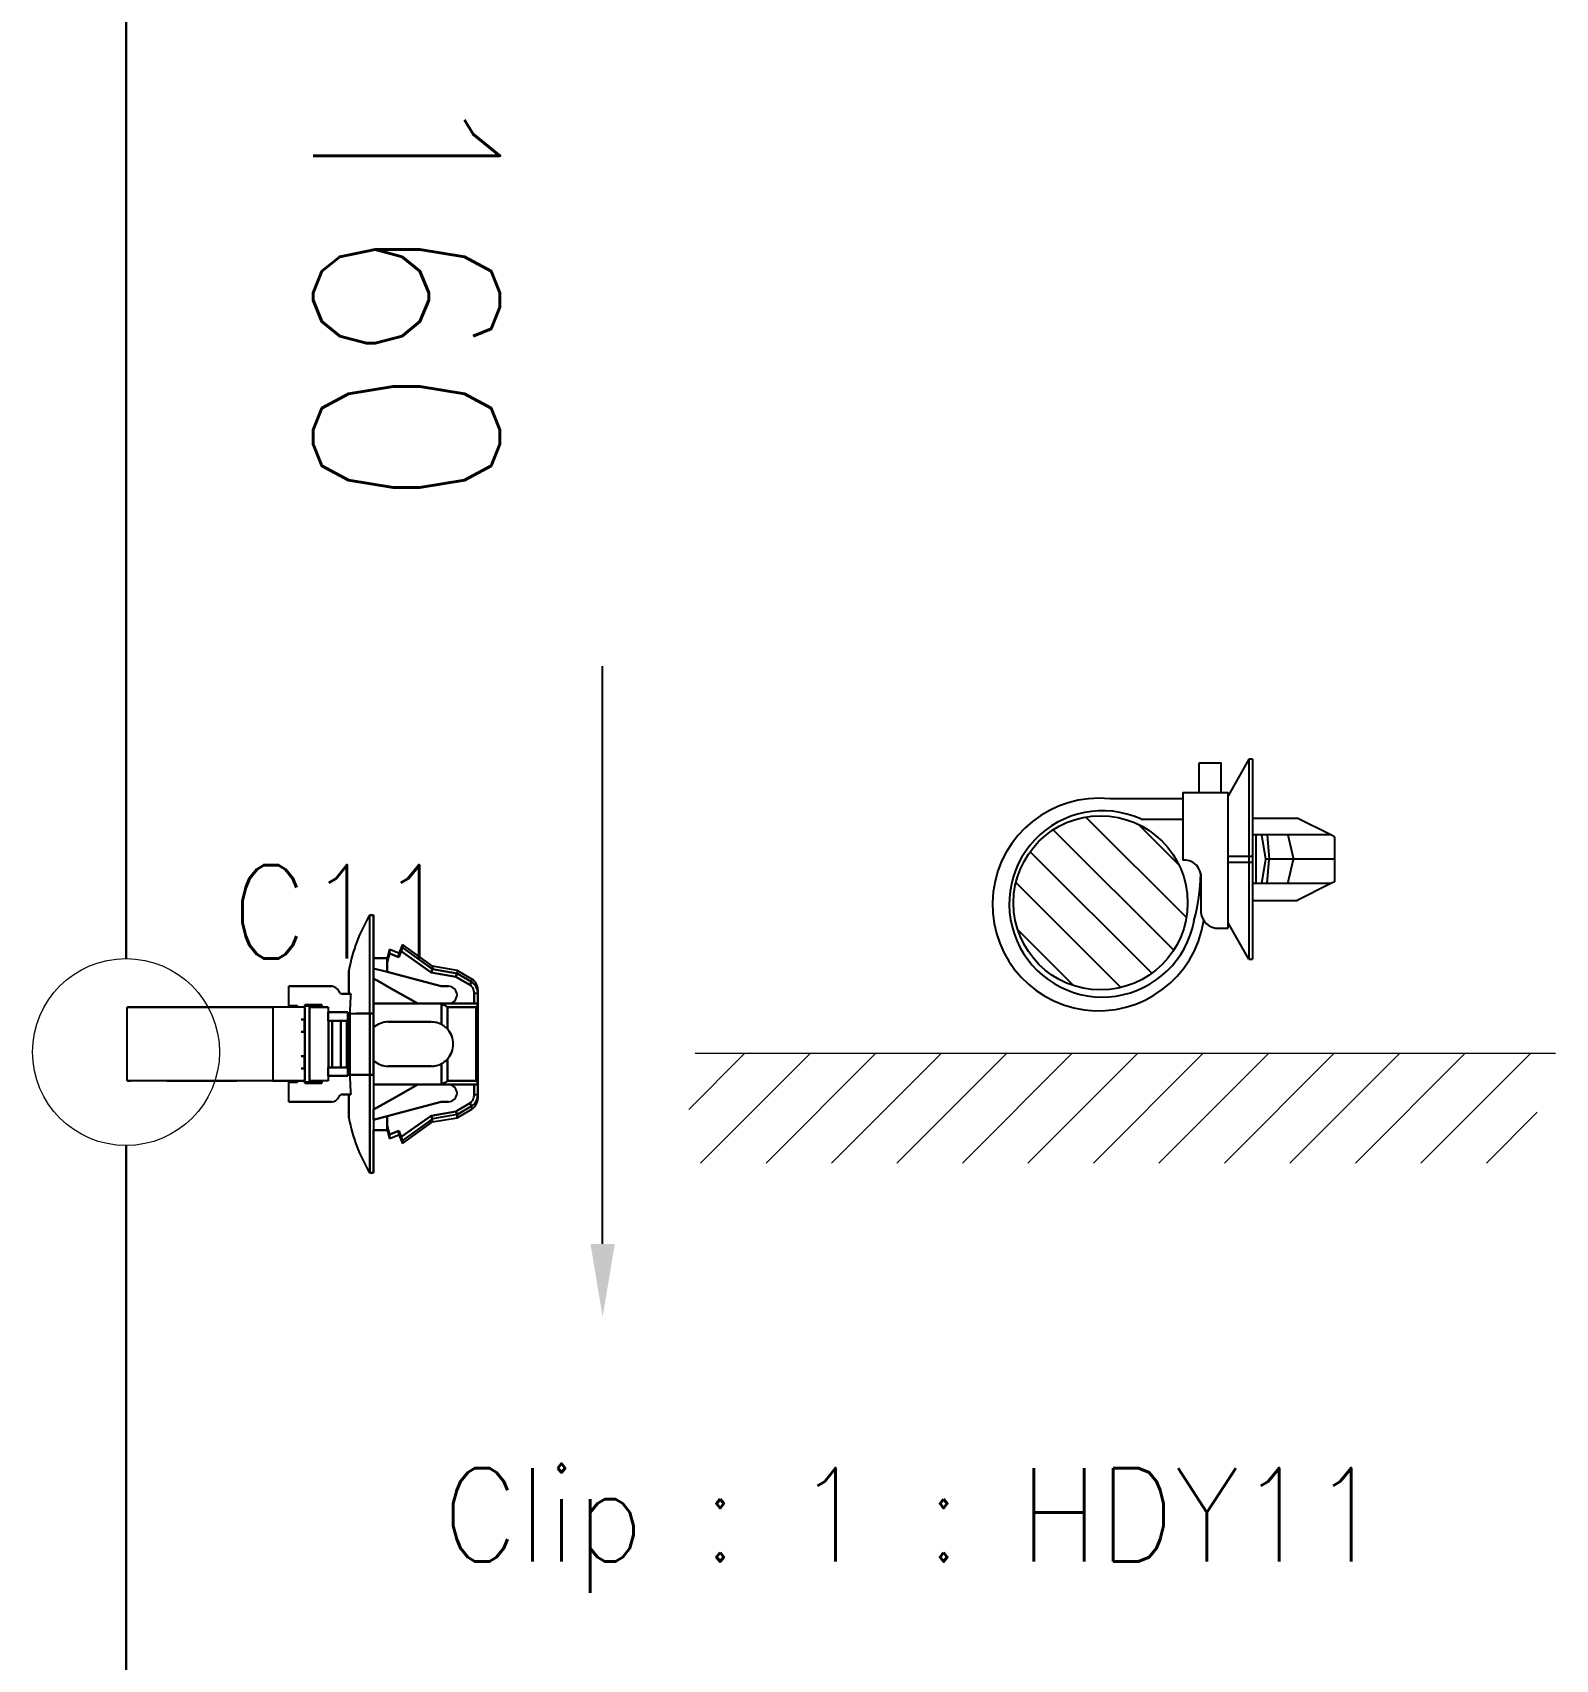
# Model space of a CAD drawing. Header units: inches. Extents: x 47316 to 59086, y 3141 to 11743.
# Drawn here: x 51375.23 to 51415.96, y 11007.93 to 11051.43 of the extents above; entities that cross this region are included whole.
import ezdxf

# ---------------------------------------------------------------- set-up
doc = ezdxf.new("R2010")
doc.units = ezdxf.units.IN
doc.header["$MEASUREMENT"] = 0
doc.layers.add('at_Entity', color=1, linetype='Continuous')
doc.layers.add('图形层', color=7, linetype='Continuous')
doc.styles.get("Standard").update_dxf_attribs({"font": ''})
doc.styles.add('样式 100', font='SimSun.ttf', dxfattribs={"width": 0.7, "height": 3.5})
doc.styles.get('Standard').set_extended_font_data('SimSun')
doc.linetypes.add('_VH_FELT_TAPE', pattern='A,0.4,-0.7,["FELT",Standard,S=0.3,R=0,X=-0.5,Y=-0.15],-0.7', length=1.8)

msp = doc.modelspace()

# ---------------------------------------------------------------- hatches: boundary and pattern name
at = {"lineweight": -3, "ltscale": 10}
h = msp.add_hatch(dxfattribs=at)
h.set_pattern_fill('JIS_WOOD', color=0, scale=1.206571, angle=270, style=0)
h.set_pattern_definition([(135, (51046.8418, 8579.3162), (-0.6032854, -0.6032854), [])])
edge = h.paths.add_edge_path()
edge.add_ellipse((51403.79, 11028.161), major_axis=(2.328, 0), ratio=1, start_angle=0, end_angle=360)

# ---------------------------------------------------------------- linework, layer by layer
at = {"color": 142, "linetype": '_VH_FELT_TAPE', "lineweight": 30, "ltscale": 5}
for p, q in [((51377.729, 11063.562), (51377.729, 11026.671)), ((51377.729, 11021.671), (51377.729, 10970.864))]:
    msp.add_line(p, q, dxfattribs=at)
at = {"color": 1, "lineweight": -3}
msp.add_line((51390.475, 11019.04), (51390.475, 11034.494), dxfattribs=at)
at = {"color": 0, "lineweight": -3}
for p, q in [((51405.991, 11031.115), (51405.991, 11029.3)), ((51405.991, 11030.942), (51404.038, 11030.942)), ((51404.865, 11030.403), (51405.991, 11030.403)), ((51406.471, 11028.934), (51406.471, 11027.994)), ((51406.866, 11027.485), (51407.202, 11027.485))]:
    msp.add_line(p, q, dxfattribs=at)
at = {"color": 1, "ltscale": 0.2}
for p, q in [((51384.248, 11025.206), (51384.248, 11027.833)), ((51384.248, 11025.206), (51384.248, 11027.833)), ((51384.347, 11025.206), (51384.347, 11027.833)), ((51384.347, 11027.833), (51384.347, 11025.206)), ((51384.248, 11020.938), (51384.248, 11023.565)), ((51384.248, 11023.565), (51384.248, 11020.938)), ((51384.347, 11023.565), (51384.347, 11020.938)), ((51384.347, 11023.565), (51384.347, 11020.938))]:
    msp.add_line(p, q, dxfattribs=at)
at = {"color": 1, "ltscale": 0.0075}
for p, q in [((51384.248, 11027.833), (51384.347, 11027.833)), ((51384.347, 11027.833), (51384.248, 11027.833)), ((51387.04, 11025.744), (51387.138, 11025.744)), ((51387.04, 11025.744), (51387.138, 11025.744)), ((51387.138, 11025.469), (51387.04, 11025.469)), ((51382.508, 11025.042), (51382.41, 11025.042)), ((51382.41, 11025.042), (51382.508, 11025.042)), ((51384.248, 11025.206), (51384.347, 11025.206)), ((51384.347, 11025.206), (51384.248, 11025.206)), ((51382.41, 11024.714), (51382.508, 11024.714)), ((51382.508, 11024.714), (51382.41, 11024.714)), ((51382.508, 11024.057), (51382.41, 11024.057)), ((51382.41, 11024.057), (51382.508, 11024.057)), ((51382.41, 11023.729), (51382.508, 11023.729)), ((51382.508, 11023.729), (51382.41, 11023.729)), ((51384.347, 11023.565), (51384.248, 11023.565)), ((51384.248, 11023.565), (51384.347, 11023.565)), ((51387.138, 11023.027), (51387.04, 11023.027)), ((51387.138, 11023.027), (51387.04, 11023.027)), ((51384.248, 11020.938), (51384.347, 11020.938)), ((51384.347, 11020.938), (51384.248, 11020.938))]:
    msp.add_line(p, q, dxfattribs=at)
at = {"color": 1, "ltscale": 0.087396}
for p, q in [((51384.347, 11027.833), (51384.347, 11026.685)), ((51384.347, 11020.938), (51384.347, 11022.085)), ((51384.347, 11020.938), (51384.347, 11022.085))]:
    msp.add_line(p, q, dxfattribs=at)
at = {"color": 1, "ltscale": 0.0875}
for p, q in [((51384.347, 11026.684), (51384.347, 11027.833)), ((51385.89, 11024.977), (51384.741, 11024.977)), ((51384.741, 11024.977), (51385.89, 11024.977)), ((51384.741, 11023.794), (51385.89, 11023.794)), ((51385.89, 11023.794), (51384.741, 11023.794)), ((51385.89, 11023.794), (51384.741, 11023.794))]:
    msp.add_line(p, q, dxfattribs=at)
at = {"color": 1, "ltscale": 0.027499}
for p, q in [((51384.708, 11026.684), (51384.347, 11026.684)), ((51384.347, 11026.684), (51384.708, 11026.684)), ((51384.708, 11022.087), (51384.347, 11022.087)), ((51384.347, 11022.087), (51384.708, 11022.087))]:
    msp.add_line(p, q, dxfattribs=at)
at = {"color": 1, "ltscale": 0.018183}
msp.add_line((51384.774, 11026.914), (51384.708, 11026.684), dxfattribs=at)
at = {"color": 1, "ltscale": 0.018199}
for p, q in [((51384.708, 11026.573), (51384.774, 11026.803)), ((51384.774, 11026.803), (51384.708, 11026.573)), ((51384.708, 11022.198), (51384.774, 11021.968)), ((51384.774, 11021.968), (51384.708, 11022.198))]:
    msp.add_line(p, q, dxfattribs=at)
at = {"color": 1, "ltscale": 0.000342}
for p, q in [((51384.708, 11026.68), (51384.708, 11026.684)), ((51384.708, 11022.087), (51384.708, 11022.091))]:
    msp.add_line(p, q, dxfattribs=at)
at = {"color": 1, "ltscale": 0.006641}
msp.add_line((51384.708, 11026.684), (51384.708, 11026.597), dxfattribs=at)
at = {"color": 1, "ltscale": 0.002142}
msp.add_line((51384.708, 11026.656), (51384.708, 11026.684), dxfattribs=at)
at = {"color": 1, "ltscale": 0.00033}
for p, q in [((51384.708, 11026.684), (51384.708, 11026.68)), ((51384.708, 11022.091), (51384.708, 11022.087)), ((51385.02, 11021.956), (51385.02, 11021.96))]:
    msp.add_line(p, q, dxfattribs=at)
at = {"color": 1, "ltscale": 0.002136}
msp.add_line((51384.708, 11026.684), (51384.708, 11026.656), dxfattribs=at)
at = {"color": 1, "ltscale": 0.001825}
msp.add_line((51384.708, 11026.68), (51384.708, 11026.656), dxfattribs=at)
at = {"color": 1, "ltscale": 0.003674}
for p, q in [((51384.708, 11026.631), (51384.708, 11026.68)), ((51384.708, 11022.091), (51384.708, 11022.14))]:
    msp.add_line(p, q, dxfattribs=at)
at = {"color": 1, "ltscale": 0.006299}
msp.add_line((51384.708, 11026.573), (51384.708, 11026.656), dxfattribs=at)
at = {"color": 1, "ltscale": 0.006305}
msp.add_line((51384.708, 11026.656), (51384.708, 11026.573), dxfattribs=at)
at = {"color": 1, "ltscale": 0.008429}
for p, q in [((51384.774, 11026.803), (51384.774, 11026.914)), ((51385.02, 11022.066), (51385.02, 11021.956))]:
    msp.add_line(p, q, dxfattribs=at)
at = {"color": 1, "ltscale": 0.020195}
for p, q in [((51385.02, 11026.815), (51384.774, 11026.914)), ((51384.774, 11026.803), (51385.02, 11026.705)), ((51385.02, 11026.705), (51384.774, 11026.803)), ((51384.774, 11021.968), (51385.02, 11022.066)), ((51385.02, 11022.066), (51384.774, 11021.968)), ((51384.774, 11021.857), (51385.02, 11021.956))]:
    msp.add_line(p, q, dxfattribs=at)
at = {"color": 1, "ltscale": 0.008438}
msp.add_line((51384.774, 11026.914), (51384.774, 11026.803), dxfattribs=at)
at = {"color": 1, "ltscale": 0.002185}
msp.add_line((51384.774, 11026.859), (51384.774, 11026.888), dxfattribs=at)
at = {"color": 1, "ltscale": 0.019}
msp.add_line((51385.119, 11027.045), (51385.02, 11026.816), dxfattribs=at)
at = {"color": 1, "ltscale": 0.013619}
for p, q in [((51385.02, 11026.705), (51385.091, 11026.869)), ((51385.091, 11026.869), (51385.02, 11026.705)), ((51385.02, 11022.066), (51385.091, 11021.902)), ((51385.091, 11021.902), (51385.02, 11022.066))]:
    msp.add_line(p, q, dxfattribs=at)
at = {"color": 1, "ltscale": 0.0009}
msp.add_line((51385.02, 11026.804), (51385.02, 11026.815), dxfattribs=at)
at = {"color": 1, "ltscale": 0.000912}
for p, q in [((51385.02, 11026.815), (51385.02, 11026.803)), ((51384.774, 11021.869), (51384.774, 11021.857))]:
    msp.add_line(p, q, dxfattribs=at)
at = {"color": 1, "ltscale": 0.002856}
msp.add_line((51385.02, 11026.811), (51385.02, 11026.774), dxfattribs=at)
at = {"color": 1, "ltscale": 0.002869}
msp.add_line((51385.02, 11026.773), (51385.02, 11026.811), dxfattribs=at)
at = {"color": 1, "ltscale": 0.002832}
msp.add_line((51385.02, 11026.766), (51385.02, 11026.804), dxfattribs=at)
at = {"color": 1, "ltscale": 0.00282}
for p, q in [((51385.02, 11026.803), (51385.02, 11026.766)), ((51384.774, 11021.906), (51384.774, 11021.869))]:
    msp.add_line(p, q, dxfattribs=at)
at = {"color": 1, "ltscale": 0.004715}
msp.add_line((51385.02, 11026.705), (51385.02, 11026.766), dxfattribs=at)
at = {"color": 1, "ltscale": 0.004687}
msp.add_line((51385.02, 11026.766), (51385.02, 11026.705), dxfattribs=at)
at = {"color": 1, "ltscale": 0.074459}
for p, q in [((51385.091, 11026.869), (51385.886, 11026.3)), ((51385.886, 11026.3), (51385.091, 11026.869)), ((51385.091, 11021.902), (51385.886, 11022.47)), ((51385.886, 11022.47), (51385.091, 11021.902))]:
    msp.add_line(p, q, dxfattribs=at)
at = {"color": 1, "ltscale": 0.005249}
msp.add_line((51385.119, 11027.032), (51385.118, 11026.963), dxfattribs=at)
at = {"color": 1, "ltscale": 0.000903}
msp.add_line((51385.119, 11027.045), (51385.119, 11027.033), dxfattribs=at)
at = {"color": 1, "ltscale": 4.3e-05}
msp.add_line((51385.119, 11027.045), (51385.119, 11027.045), dxfattribs=at)
at = {"color": 1, "ltscale": 0.075271}
for p, q in [((51385.923, 11026.47), (51385.119, 11027.045)), ((51385.119, 11026.964), (51385.923, 11026.389)), ((51385.923, 11026.389), (51385.119, 11026.964)), ((51385.923, 11022.381), (51385.119, 11021.807)), ((51385.119, 11021.726), (51385.923, 11022.301))]:
    msp.add_line(p, q, dxfattribs=at)
at = {"color": 1, "ltscale": 4.9e-05}
msp.add_line((51385.119, 11027.045), (51385.119, 11027.044), dxfattribs=at)
at = {"color": 1, "ltscale": 0.000916}
msp.add_line((51385.119, 11027.044), (51385.119, 11027.032), dxfattribs=at)
at = {"color": 1, "ltscale": 0.005222}
msp.add_line((51385.119, 11027.033), (51385.119, 11026.964), dxfattribs=at)
at = {"color": 1, "ltscale": 0.047501}
for p, q in [((51383.69, 11026.356), (51383.69, 11025.732)), ((51383.69, 11025.732), (51383.69, 11026.356)), ((51383.69, 11023.039), (51383.69, 11022.415)), ((51383.69, 11022.415), (51383.69, 11023.039))]:
    msp.add_line(p, q, dxfattribs=at)
at = {"color": 1, "ltscale": 0.028456}
for p, q in [((51384.708, 11026.313), (51384.347, 11026.409)), ((51384.347, 11026.409), (51384.708, 11026.313)), ((51384.708, 11022.458), (51384.347, 11022.361)), ((51384.347, 11022.361), (51384.708, 11022.458))]:
    msp.add_line(p, q, dxfattribs=at)
at = {"color": 1, "ltscale": 0.020602}
for p, q in [((51384.347, 11026.409), (51384.347, 11026.139)), ((51384.347, 11022.361), (51384.347, 11022.632)), ((51384.347, 11022.361), (51384.347, 11022.632))]:
    msp.add_line(p, q, dxfattribs=at)
at = {"color": 1, "ltscale": 0.020749}
msp.add_line((51384.347, 11026.137), (51384.347, 11026.409), dxfattribs=at)
at = {"color": 1, "ltscale": 0.00329}
msp.add_line((51384.708, 11026.588), (51384.708, 11026.631), dxfattribs=at)
at = {"color": 1, "ltscale": 0.019785}
for p, q in [((51384.708, 11026.313), (51384.708, 11026.573)), ((51384.708, 11026.573), (51384.708, 11026.313)), ((51384.708, 11022.458), (51384.708, 11022.198)), ((51384.708, 11022.198), (51384.708, 11022.458))]:
    msp.add_line(p, q, dxfattribs=at)
at = {"color": 1, "ltscale": 0.11383}
for p, q in [((51386.153, 11025.929), (51384.708, 11026.313)), ((51384.708, 11026.313), (51386.153, 11025.929)), ((51386.153, 11022.842), (51384.708, 11022.458)), ((51384.708, 11022.458), (51386.153, 11022.842))]:
    msp.add_line(p, q, dxfattribs=at)
at = {"color": 1, "ltscale": 0.004321}
for p, q in [((51385.908, 11026.353), (51385.886, 11026.3)), ((51385.886, 11026.3), (51385.908, 11026.353)), ((51385.886, 11022.47), (51385.908, 11022.418)), ((51385.908, 11022.418), (51385.886, 11022.47))]:
    msp.add_line(p, q, dxfattribs=at)
at = {"color": 1, "ltscale": 0.051095}
for p, q in [((51385.886, 11026.3), (51386.547, 11026.185)), ((51386.547, 11026.185), (51385.886, 11026.3)), ((51385.886, 11022.47), (51386.547, 11022.586)), ((51386.547, 11022.586), (51385.886, 11022.47))]:
    msp.add_line(p, q, dxfattribs=at)
at = {"color": 1, "ltscale": 0.000205}
for p, q in [((51385.909, 11026.355), (51385.908, 11026.353)), ((51385.908, 11026.353), (51385.909, 11026.355)), ((51385.908, 11022.418), (51385.909, 11022.416)), ((51385.909, 11022.416), (51385.908, 11022.418))]:
    msp.add_line(p, q, dxfattribs=at)
at = {"color": 1, "ltscale": 0.002621}
for p, q in [((51385.923, 11026.387), (51385.909, 11026.355)), ((51385.909, 11026.355), (51385.923, 11026.387)), ((51385.909, 11022.416), (51385.923, 11022.384)), ((51385.923, 11022.384), (51385.909, 11022.416))]:
    msp.add_line(p, q, dxfattribs=at)
at = {"color": 1, "ltscale": 0.006168}
for p, q in [((51385.923, 11026.389), (51385.923, 11026.47)), ((51385.923, 11026.47), (51385.923, 11026.389))]:
    msp.add_line(p, q, dxfattribs=at)
at = {"color": 1, "ltscale": 0.05076}
for p, q in [((51386.58, 11026.356), (51385.923, 11026.47)), ((51385.923, 11022.301), (51386.58, 11022.415))]:
    msp.add_line(p, q, dxfattribs=at)
at = {"color": 1, "ltscale": 0.050773}
for p, q in [((51385.923, 11026.387), (51386.58, 11026.272)), ((51386.58, 11026.272), (51385.923, 11026.387)), ((51386.58, 11022.499), (51385.923, 11022.384))]:
    msp.add_line(p, q, dxfattribs=at)
at = {"color": 1, "ltscale": 0.004276}
for p, q in [((51386.567, 11026.238), (51386.547, 11026.185)), ((51386.547, 11026.185), (51386.567, 11026.237)), ((51386.567, 11022.534), (51386.547, 11022.586)), ((51386.547, 11022.586), (51386.567, 11022.533))]:
    msp.add_line(p, q, dxfattribs=at)
at = {"color": 1, "ltscale": 0.002806}
for p, q in [((51386.58, 11026.272), (51386.567, 11026.238)), ((51386.567, 11022.533), (51386.58, 11022.499))]:
    msp.add_line(p, q, dxfattribs=at)
at = {"color": 1, "ltscale": 0.00266}
for p, q in [((51386.568, 11026.239), (51386.58, 11026.272)), ((51386.58, 11022.499), (51386.568, 11022.532))]:
    msp.add_line(p, q, dxfattribs=at)
at = {"color": 1, "ltscale": 0.006223}
for p, q in [((51386.58, 11026.356), (51386.58, 11026.274)), ((51386.58, 11026.356), (51386.58, 11026.274)), ((51386.58, 11022.415), (51386.58, 11022.497))]:
    msp.add_line(p, q, dxfattribs=at)
at = {"color": 1, "ltscale": 0.034946}
for p, q in [((51386.976, 11026.123), (51386.58, 11026.356)), ((51386.58, 11022.415), (51386.976, 11022.648))]:
    msp.add_line(p, q, dxfattribs=at)
at = {"color": 1, "ltscale": 0.034208}
for p, q in [((51386.967, 11026.046), (51386.58, 11026.274)), ((51386.967, 11022.725), (51386.58, 11022.497))]:
    msp.add_line(p, q, dxfattribs=at)
at = {"color": 1, "ltscale": 0.000128}
for p, q in [((51386.58, 11026.272), (51386.58, 11026.274)), ((51386.58, 11022.497), (51386.58, 11022.499)), ((51386.58, 11022.499), (51386.58, 11022.497))]:
    msp.add_line(p, q, dxfattribs=at)
at = {"color": 1, "ltscale": 0.034163}
for p, q in [((51386.58, 11026.272), (51386.967, 11026.046)), ((51386.967, 11022.725), (51386.58, 11022.499))]:
    msp.add_line(p, q, dxfattribs=at)
at = {"color": 1, "ltscale": 0.025}
for p, q in [((51382.41, 11025.929), (51382.081, 11025.929)), ((51382.503, 11024.714), (51382.503, 11025.042)), ((51382.503, 11024.714), (51382.503, 11025.042)), ((51382.508, 11024.714), (51382.508, 11025.042)), ((51382.503, 11023.729), (51382.503, 11024.057)), ((51382.503, 11023.729), (51382.503, 11024.057))]:
    msp.add_line(p, q, dxfattribs=at)
at = {"color": 1, "ltscale": 0.039999}
for p, q in [((51382.081, 11025.403), (51382.081, 11025.929)), ((51382.081, 11025.403), (51382.081, 11025.929)), ((51382.081, 11022.842), (51382.081, 11023.368)), ((51382.081, 11022.842), (51382.081, 11023.368))]:
    msp.add_line(p, q, dxfattribs=at)
at = {"color": 1, "ltscale": 0.022501}
for p, q in [((51382.081, 11025.929), (51382.377, 11025.929)), ((51382.081, 11025.929), (51382.377, 11025.929)), ((51382.081, 11022.842), (51382.377, 11022.842)), ((51382.377, 11022.842), (51382.081, 11022.842))]:
    msp.add_line(p, q, dxfattribs=at)
at = {"color": 1, "ltscale": 0.064999}
for p, q in [((51382.377, 11025.929), (51383.23, 11025.929)), ((51382.377, 11025.929), (51383.23, 11025.929)), ((51382.377, 11022.842), (51383.23, 11022.842)), ((51383.23, 11022.842), (51382.377, 11022.842))]:
    msp.add_line(p, q, dxfattribs=at)
at = {"color": 1, "ltscale": 0.0625}
msp.add_line((51383.23, 11025.929), (51382.41, 11025.929), dxfattribs=at)
at = {"color": 1, "ltscale": 0.015289}
msp.add_line((51384.521, 11026.038), (51384.346, 11026.137), dxfattribs=at)
at = {"color": 1, "ltscale": 0.015242}
for p, q in [((51384.347, 11026.137), (51384.521, 11026.039)), ((51384.521, 11022.732), (51384.347, 11022.634))]:
    msp.add_line(p, q, dxfattribs=at)
at = {"color": 1, "ltscale": 0.026985}
for p, q in [((51384.521, 11026.039), (51384.83, 11025.864)), ((51384.83, 11022.907), (51384.521, 11022.732))]:
    msp.add_line(p, q, dxfattribs=at)
at = {"color": 1, "ltscale": 0.02697}
msp.add_line((51384.83, 11025.864), (51384.521, 11026.038), dxfattribs=at)
at = {"color": 1, "ltscale": 0.065039}
msp.add_line((51385.529, 11025.469), (51384.785, 11025.889), dxfattribs=at)
at = {"color": 1, "ltscale": 0.06116}
msp.add_line((51385.529, 11025.469), (51384.83, 11025.864), dxfattribs=at)
at = {"color": 1, "ltscale": 0.061156}
for p, q in [((51384.83, 11025.864), (51385.529, 11025.469)), ((51385.529, 11023.302), (51384.83, 11022.907))]:
    msp.add_line(p, q, dxfattribs=at)
at = {"color": 1, "ltscale": 0.014999}
for p, q in [((51386.35, 11025.929), (51386.153, 11025.929)), ((51386.153, 11025.929), (51386.35, 11025.929)), ((51386.35, 11022.842), (51386.153, 11022.842)), ((51386.35, 11022.842), (51386.153, 11022.842)), ((51386.153, 11022.842), (51386.35, 11022.842))]:
    msp.add_line(p, q, dxfattribs=at)
at = {"color": 1, "ltscale": 0.0329}
for p, q in [((51386.547, 11026.185), (51386.92, 11025.966)), ((51386.92, 11025.966), (51386.547, 11026.185)), ((51386.547, 11022.586), (51386.92, 11022.805)), ((51386.92, 11022.805), (51386.547, 11022.586))]:
    msp.add_line(p, q, dxfattribs=at)
at = {"color": 1, "ltscale": 0.007092}
for p, q in [((51386.92, 11025.966), (51386.967, 11026.046)), ((51386.967, 11026.046), (51386.92, 11025.966)), ((51386.967, 11022.725), (51386.92, 11022.805)), ((51386.92, 11022.805), (51386.967, 11022.725))]:
    msp.add_line(p, q, dxfattribs=at)
at = {"color": 1, "ltscale": 0.005864}
msp.add_line((51386.976, 11026.123), (51386.967, 11026.046), dxfattribs=at)
at = {"color": 1, "ltscale": 0.005865}
for p, q in [((51386.976, 11026.123), (51386.967, 11026.046)), ((51386.967, 11022.725), (51386.976, 11022.648))]:
    msp.add_line(p, q, dxfattribs=at)
at = {"color": 1}
for p, q in [((51387.038, 11025.991), (51386.967, 11026.046)), ((51387.052, 11025.976), (51386.967, 11026.046)), ((51387.092, 11025.918), (51387.038, 11025.991)), ((51387.094, 11025.916), (51387.052, 11025.976)), ((51387.126, 11025.834), (51387.092, 11025.918)), ((51387.127, 11025.833), (51387.094, 11025.916)), ((51387.138, 11025.744), (51387.126, 11025.834)), ((51387.138, 11025.744), (51387.127, 11025.833)), ((51386.411, 11024.666), (51386.327, 11024.783)), ((51386.442, 11024.599), (51386.411, 11024.666)), ((51386.327, 11023.988), (51386.411, 11024.105)), ((51386.411, 11024.105), (51386.442, 11024.172)), ((51386.967, 11022.725), (51387.038, 11022.78)), ((51386.967, 11022.725), (51387.027, 11022.769)), ((51387.027, 11022.769), (51387.075, 11022.824)), ((51387.038, 11022.78), (51387.092, 11022.853)), ((51387.075, 11022.824), (51387.116, 11022.905)), ((51387.092, 11022.853), (51387.126, 11022.937)), ((51387.116, 11022.905), (51387.138, 11023.027)), ((51387.126, 11022.937), (51387.138, 11023.027))]:
    msp.add_line(p, q, dxfattribs=at)
at = {"color": 1, "ltscale": 0.015717}
msp.add_line((51387.138, 11025.839), (51387.138, 11025.633), dxfattribs=at)
at = {"color": 1, "ltscale": 0.015729}
msp.add_line((51387.138, 11025.633), (51387.138, 11025.839), dxfattribs=at)
at = {"color": 1, "ltscale": 0.378897}
msp.add_line((51377.757, 11025.371), (51381.657, 11025.371), dxfattribs=at)
at = {"color": 1, "ltscale": 0.15}
for p, q in [((51377.757, 11023.4), (51377.757, 11025.371)), ((51381.657, 11025.371), (51381.657, 11023.4)), ((51381.657, 11025.371), (51381.657, 11023.4)), ((51382.639, 11023.4), (51382.639, 11025.371)), ((51382.639, 11025.371), (51382.639, 11023.4)), ((51383.132, 11025.371), (51383.132, 11023.4)), ((51383.132, 11025.371), (51383.132, 11023.4)), ((51387.089, 11023.4), (51387.089, 11025.371)), ((51387.089, 11025.371), (51387.089, 11023.4))]:
    msp.add_line(p, q, dxfattribs=at)
at = {"color": 1, "ltscale": 0.215019}
msp.add_line((51380.438, 11025.371), (51377.757, 11025.371), dxfattribs=at)
at = {"color": 1, "ltscale": 0.315749}
msp.add_line((51377.757, 11025.371), (51381.32, 11025.371), dxfattribs=at)
at = {"color": 1, "ltscale": 0.378905}
msp.add_line((51381.657, 11025.371), (51377.757, 11025.371), dxfattribs=at)
at = {"color": 1, "ltscale": 0.315758}
msp.add_line((51377.757, 11025.371), (51381.32, 11025.371), dxfattribs=at)
at = {"color": 1, "ltscale": 0.179182}
msp.add_line((51380.304, 11025.371), (51377.95, 11025.371), dxfattribs=at)
at = {"color": 1, "ltscale": 0.026669}
for p, q in [((51380.304, 11025.371), (51380.654, 11025.371)), ((51380.654, 11025.371), (51380.304, 11025.371)), ((51380.438, 11025.371), (51380.788, 11025.371))]:
    msp.add_line(p, q, dxfattribs=at)
at = {"color": 1, "ltscale": 0.108633}
msp.add_line((51382.081, 11025.371), (51380.654, 11025.371), dxfattribs=at)
at = {"color": 1, "ltscale": 0.076392}
msp.add_line((51381.658, 11025.371), (51380.654, 11025.371), dxfattribs=at)
at = {"color": 1, "ltscale": 0.098454}
msp.add_line((51382.081, 11025.371), (51380.788, 11025.371), dxfattribs=at)
at = {"color": 1, "ltscale": 0.057913}
msp.add_line((51382.081, 11025.371), (51381.32, 11025.371), dxfattribs=at)
at = {"color": 1, "ltscale": 0.0644}
for p, q in [((51382.503, 11025.371), (51381.657, 11025.371)), ((51382.503, 11025.371), (51381.657, 11025.371)), ((51381.657, 11023.4), (51382.503, 11023.4)), ((51382.503, 11023.4), (51381.657, 11023.4))]:
    msp.add_line(p, q, dxfattribs=at)
at = {"color": 1, "ltscale": 0.0175}
for p, q in [((51382.081, 11025.403), (51382.311, 11025.403)), ((51382.081, 11025.403), (51382.311, 11025.403)), ((51382.311, 11025.403), (51382.081, 11025.403)), ((51382.081, 11023.368), (51382.311, 11023.368)), ((51382.311, 11023.368), (51382.081, 11023.368))]:
    msp.add_line(p, q, dxfattribs=at)
at = {"color": 1, "ltscale": 0.002499}
for p, q in [((51382.081, 11025.371), (51382.081, 11025.403)), ((51382.311, 11025.403), (51382.311, 11025.371)), ((51382.311, 11025.371), (51382.311, 11025.403)), ((51382.508, 11025.436), (51382.508, 11025.403)), ((51382.508, 11025.436), (51382.508, 11025.403)), ((51382.935, 11025.403), (51382.935, 11025.371)), ((51382.935, 11025.371), (51382.935, 11025.403)), ((51382.935, 11025.403), (51382.935, 11025.371)), ((51382.081, 11023.368), (51382.081, 11023.4)), ((51382.311, 11023.4), (51382.311, 11023.368)), ((51382.311, 11023.368), (51382.311, 11023.4)), ((51382.508, 11023.335), (51382.508, 11023.368)), ((51382.508, 11023.368), (51382.508, 11023.335)), ((51382.508, 11023.368), (51382.508, 11023.335)), ((51382.935, 11023.4), (51382.935, 11023.368)), ((51382.935, 11023.368), (51382.935, 11023.4)), ((51382.935, 11023.4), (51382.935, 11023.368))]:
    msp.add_line(p, q, dxfattribs=at)
at = {"color": 1, "ltscale": 2.6e-05}
for p, q in [((51382.082, 11025.403), (51382.081, 11025.403)), ((51382.081, 11023.368), (51382.082, 11023.368))]:
    msp.add_line(p, q, dxfattribs=at)
at = {"color": 1, "ltscale": 0.000629}
msp.add_line((51382.508, 11025.428), (51382.508, 11025.436), dxfattribs=at)
at = {"color": 1, "ltscale": 0.035001}
for p, q in [((51382.508, 11025.436), (51382.968, 11025.436)), ((51382.968, 11025.436), (51382.508, 11025.436)), ((51384.347, 11025.206), (51383.887, 11025.206)), ((51384.347, 11025.206), (51383.887, 11025.206)), ((51382.968, 11023.335), (51382.508, 11023.335)), ((51382.968, 11023.335), (51382.508, 11023.335)), ((51382.508, 11023.335), (51382.968, 11023.335))]:
    msp.add_line(p, q, dxfattribs=at)
at = {"color": 1, "ltscale": 0.154999}
for p, q in [((51382.508, 11025.403), (51382.508, 11023.368)), ((51382.508, 11023.368), (51382.508, 11025.403))]:
    msp.add_line(p, q, dxfattribs=at)
at = {"color": 1, "ltscale": 0.032501}
for p, q in [((51382.508, 11025.403), (51382.935, 11025.403)), ((51382.508, 11025.403), (51382.935, 11025.403)), ((51382.508, 11023.368), (51382.935, 11023.368)), ((51382.935, 11023.368), (51382.508, 11023.368))]:
    msp.add_line(p, q, dxfattribs=at)
at = {"color": 1, "ltscale": 0.021939}
msp.add_line((51382.508, 11025.403), (51382.796, 11025.403), dxfattribs=at)
at = {"color": 1, "ltscale": 0.0375}
for p, q in [((51382.639, 11025.371), (51383.132, 11025.371)), ((51383.132, 11025.371), (51382.639, 11025.371)), ((51383.132, 11023.4), (51382.639, 11023.4)), ((51383.132, 11023.4), (51382.639, 11023.4))]:
    msp.add_line(p, q, dxfattribs=at)
at = {"color": 1, "ltscale": 0.010562}
msp.add_line((51382.935, 11025.403), (51382.796, 11025.403), dxfattribs=at)
at = {"color": 1, "ltscale": 0.002502}
msp.add_line((51382.968, 11025.371), (51382.935, 11025.371), dxfattribs=at)
at = {"color": 1, "ltscale": 0.004999}
for p, q in [((51382.968, 11025.436), (51382.968, 11025.371)), ((51382.968, 11025.371), (51382.968, 11025.436)), ((51382.968, 11023.4), (51382.968, 11023.335)), ((51382.968, 11023.335), (51382.968, 11023.4))]:
    msp.add_line(p, q, dxfattribs=at)
at = {"color": 1, "ltscale": 0.013786}
msp.add_line((51383.69, 11025.732), (51383.509, 11025.732), dxfattribs=at)
at = {"color": 1, "ltscale": 0.017471}
for p, q in [((51383.739, 11025.732), (51383.509, 11025.732)), ((51383.739, 11023.039), (51383.509, 11023.039))]:
    msp.add_line(p, q, dxfattribs=at)
at = {"color": 1, "ltscale": 0.017476}
for p, q in [((51383.509, 11025.732), (51383.739, 11025.732)), ((51383.509, 11023.039), (51383.739, 11023.039))]:
    msp.add_line(p, q, dxfattribs=at)
at = {"color": 1, "ltscale": 0.00369}
for p, q in [((51383.739, 11025.732), (51383.69, 11025.732)), ((51383.69, 11023.039), (51383.739, 11023.039))]:
    msp.add_line(p, q, dxfattribs=at)
at = {"color": 1, "ltscale": 0.089999}
for p, q in [((51384.347, 11025.469), (51385.529, 11025.469)), ((51385.529, 11025.469), (51384.347, 11025.469)), ((51385.529, 11023.302), (51384.347, 11023.302)), ((51384.347, 11023.302), (51385.529, 11023.302))]:
    msp.add_line(p, q, dxfattribs=at)
at = {"color": 1, "ltscale": 0.040697}
msp.add_line((51385.407, 11025.469), (51384.872, 11025.469), dxfattribs=at)
at = {"color": 1, "ltscale": 0.040701}
msp.add_line((51384.872, 11025.469), (51385.407, 11025.469), dxfattribs=at)
at = {"color": 1, "ltscale": 0.039936}
for p, q in [((51385.529, 11025.469), (51386.054, 11025.469)), ((51386.054, 11025.469), (51385.529, 11025.469)), ((51386.054, 11023.302), (51385.529, 11023.302)), ((51385.529, 11023.302), (51386.054, 11023.302))]:
    msp.add_line(p, q, dxfattribs=at)
at = {"color": 1, "ltscale": 0.048712}
msp.add_line((51386.169, 11025.469), (51385.529, 11025.469), dxfattribs=at)
at = {"color": 1, "ltscale": 0.082565}
for p, q in [((51387.138, 11025.469), (51386.054, 11025.469)), ((51386.054, 11025.469), (51387.138, 11025.469)), ((51386.054, 11023.302), (51387.138, 11023.302)), ((51387.138, 11023.302), (51386.054, 11023.302))]:
    msp.add_line(p, q, dxfattribs=at)
at = {"color": 1, "ltscale": 0.041339}
for p, q in [((51386.164, 11025.452), (51386.164, 11024.909)), ((51386.164, 11024.909), (51386.164, 11025.452)), ((51386.164, 11023.862), (51386.164, 11023.319)), ((51386.164, 11023.319), (51386.164, 11023.862))]:
    msp.add_line(p, q, dxfattribs=at)
at = {"color": 1, "ltscale": 0.002634}
for p, q in [((51386.164, 11025.452), (51386.196, 11025.44)), ((51386.196, 11023.331), (51386.164, 11023.319))]:
    msp.add_line(p, q, dxfattribs=at)
at = {"color": 1, "ltscale": 0.002635}
for p, q in [((51386.196, 11025.44), (51386.164, 11025.452)), ((51386.164, 11023.319), (51386.196, 11023.331))]:
    msp.add_line(p, q, dxfattribs=at)
at = {"color": 1, "ltscale": 0.008279}
msp.add_line((51386.278, 11025.469), (51386.169, 11025.469), dxfattribs=at)
at = {"color": 1, "ltscale": 0.005516}
msp.add_line((51386.35, 11025.469), (51386.278, 11025.469), dxfattribs=at)
at = {"color": 1, "ltscale": 0.044711}
for p, q in [((51386.327, 11024.783), (51386.327, 11025.371)), ((51386.327, 11025.371), (51386.327, 11024.783)), ((51386.327, 11023.4), (51386.327, 11023.988)), ((51386.327, 11023.988), (51386.327, 11023.4))]:
    msp.add_line(p, q, dxfattribs=at)
at = {"color": 1, "ltscale": 0.057954}
for p, q in [((51386.327, 11025.371), (51387.089, 11025.371)), ((51387.089, 11025.371), (51386.327, 11025.371)), ((51387.089, 11023.4), (51386.327, 11023.4)), ((51386.327, 11023.4), (51387.089, 11023.4))]:
    msp.add_line(p, q, dxfattribs=at)
at = {"color": 1, "ltscale": 0.052501}
msp.add_line((51387.04, 11025.469), (51386.35, 11025.469), dxfattribs=at)
at = {"color": 1, "ltscale": 0.020941}
for p, q in [((51387.04, 11025.744), (51387.04, 11025.469)), ((51387.04, 11025.469), (51387.04, 11025.744)), ((51387.138, 11025.469), (51387.138, 11025.744)), ((51387.138, 11025.744), (51387.138, 11025.469)), ((51387.04, 11023.027), (51387.04, 11023.302)), ((51387.04, 11023.302), (51387.04, 11023.027)), ((51387.138, 11023.027), (51387.138, 11023.302)), ((51387.138, 11023.302), (51387.138, 11023.027))]:
    msp.add_line(p, q, dxfattribs=at)
at = {"color": 1, "ltscale": 0.012512}
for p, q in [((51387.138, 11025.468), (51387.138, 11025.633)), ((51387.138, 11023.138), (51387.138, 11023.303))]:
    msp.add_line(p, q, dxfattribs=at)
at = {"color": 1, "ltscale": 0.000995}
for p, q in [((51387.138, 11025.456), (51387.138, 11025.469)), ((51387.138, 11025.469), (51387.138, 11025.456)), ((51387.138, 11023.302), (51387.138, 11023.315)), ((51387.138, 11023.315), (51387.138, 11023.302))]:
    msp.add_line(p, q, dxfattribs=at)
at = {"color": 1, "ltscale": 0.163214}
msp.add_line((51387.138, 11023.314), (51387.138, 11025.457), dxfattribs=at)
at = {"color": 1, "ltscale": 0.163013}
msp.add_line((51387.138, 11025.456), (51387.138, 11023.315), dxfattribs=at)
at = {"color": 1, "ltscale": 0.040002}
for p, q in [((51383.132, 11025.239), (51383.657, 11025.239)), ((51383.657, 11025.239), (51383.132, 11025.239)), ((51383.657, 11023.532), (51383.132, 11023.532)), ((51383.657, 11023.532), (51383.132, 11023.532)), ((51383.132, 11023.532), (51383.657, 11023.532))]:
    msp.add_line(p, q, dxfattribs=at)
at = {"color": 1, "ltscale": 0.017502}
for p, q in [((51383.132, 11025.009), (51383.132, 11025.239)), ((51383.132, 11023.532), (51383.132, 11023.762))]:
    msp.add_line(p, q, dxfattribs=at)
at = {"color": 1, "ltscale": 0.00087}
for p, q in [((51383.143, 11025.009), (51383.132, 11025.009)), ((51383.132, 11025.009), (51383.143, 11025.009)), ((51383.143, 11023.762), (51383.132, 11023.762)), ((51383.132, 11023.762), (51383.143, 11023.762))]:
    msp.add_line(p, q, dxfattribs=at)
at = {"color": 1, "ltscale": 0.023952}
msp.add_line((51383.447, 11025.009), (51383.132, 11025.009), dxfattribs=at)
at = {"color": 1, "ltscale": 0.007443}
for p, q in [((51383.241, 11025.009), (51383.143, 11025.009)), ((51383.143, 11025.009), (51383.241, 11025.009)), ((51383.241, 11023.762), (51383.143, 11023.762)), ((51383.143, 11023.762), (51383.241, 11023.762))]:
    msp.add_line(p, q, dxfattribs=at)
at = {"color": 1, "ltscale": 0.095001}
for p, q in [((51383.143, 11025.009), (51383.143, 11023.762)), ((51383.143, 11023.762), (51383.143, 11025.009)), ((51383.241, 11025.009), (51383.241, 11023.762)), ((51383.241, 11023.762), (51383.241, 11025.009)), ((51383.475, 11023.762), (51383.475, 11025.009)), ((51383.475, 11025.009), (51383.475, 11023.762)), ((51383.638, 11023.762), (51383.638, 11025.009))]:
    msp.add_line(p, q, dxfattribs=at)
at = {"color": 1, "ltscale": 0.017839}
for p, q in [((51383.475, 11025.009), (51383.241, 11025.009)), ((51383.241, 11025.009), (51383.475, 11025.009)), ((51383.475, 11023.762), (51383.241, 11023.762)), ((51383.241, 11023.762), (51383.475, 11023.762))]:
    msp.add_line(p, q, dxfattribs=at)
at = {"color": 1, "ltscale": 0.014789}
msp.add_line((51383.463, 11025.009), (51383.657, 11025.009), dxfattribs=at)
at = {"color": 1, "ltscale": 0.013841}
for p, q in [((51383.657, 11025.009), (51383.475, 11025.009)), ((51383.475, 11023.762), (51383.657, 11023.762))]:
    msp.add_line(p, q, dxfattribs=at)
at = {"color": 1, "ltscale": 0.012407}
for p, q in [((51383.638, 11025.009), (51383.475, 11025.009)), ((51383.638, 11023.762), (51383.475, 11023.762))]:
    msp.add_line(p, q, dxfattribs=at)
at = {"color": 1, "ltscale": 0.129999}
for p, q in [((51383.657, 11025.239), (51383.657, 11023.532)), ((51383.657, 11023.532), (51383.657, 11025.239))]:
    msp.add_line(p, q, dxfattribs=at)
at = {"color": 1, "ltscale": 0.040567}
for p, q in [((51383.716, 11025.206), (51384.248, 11025.206)), ((51383.716, 11023.565), (51384.248, 11023.565))]:
    msp.add_line(p, q, dxfattribs=at)
at = {"color": 1, "ltscale": 0.125}
for p, q in [((51383.716, 11023.565), (51383.716, 11025.206)), ((51383.716, 11025.206), (51383.716, 11023.565)), ((51384.248, 11023.565), (51384.248, 11025.206)), ((51384.248, 11025.206), (51384.248, 11023.565)), ((51384.347, 11023.565), (51384.347, 11025.206)), ((51384.347, 11025.206), (51384.347, 11023.565))]:
    msp.add_line(p, q, dxfattribs=at)
at = {"color": 1, "ltscale": 0.040569}
for p, q in [((51383.716, 11025.206), (51384.248, 11025.206)), ((51384.248, 11023.565), (51383.716, 11023.565))]:
    msp.add_line(p, q, dxfattribs=at)
at = {"color": 1, "ltscale": 0.000322}
msp.add_line((51382.508, 11024.714), (51382.504, 11024.714), dxfattribs=at)
at = {"color": 1, "ltscale": 0.001863}
msp.add_line((51386.311, 11024.801), (51386.328, 11024.783), dxfattribs=at)
at = {"color": 1, "ltscale": 0.000505}
msp.add_line((51386.327, 11024.783), (51386.323, 11024.788), dxfattribs=at)
at = {"color": 1, "ltscale": 0.023056}
msp.add_line((51382.508, 11023.754), (51382.508, 11024.057), dxfattribs=at)
at = {"color": 1, "lineweight": 0}
for p, q in [((51392.779, 11022.639, 0), (51394.27, 11024.131, 0)), ((51392.949, 11024.145), (51415.956, 11024.145)), ((51393.093, 11021.202, 0), (51396.021, 11024.131, 0)), ((51394.844, 11021.202, 0), (51397.773, 11024.131, 0)), ((51396.595, 11021.202, 0), (51399.524, 11024.131, 0)), ((51398.346, 11021.202, 0), (51401.275, 11024.131, 0)), ((51400.097, 11021.202, 0), (51403.026, 11024.131, 0)), ((51401.849, 11021.202, 0), (51404.777, 11024.131, 0)), ((51403.6, 11021.202, 0), (51406.528, 11024.131, 0)), ((51405.351, 11021.202, 0), (51408.279, 11024.131, 0)), ((51407.102, 11021.202, 0), (51410.031, 11024.131, 0)), ((51408.853, 11021.202, 0), (51411.782, 11024.131, 0)), ((51410.604, 11021.202, 0), (51413.533, 11024.131, 0)), ((51412.356, 11021.202, 0), (51415.284, 11024.131, 0)), ((51414.107, 11021.202, 0), (51415.468, 11022.564, 0))]:
    msp.add_line(p, q, dxfattribs=at)
at = {"color": 1, "ltscale": 0.000368}
msp.add_line((51382.503, 11023.729), (51382.508, 11023.729), dxfattribs=at)
at = {"color": 1, "ltscale": 0.001447}
msp.add_line((51383.638, 11023.762), (51383.657, 11023.762), dxfattribs=at)
at = {"color": 1, "ltscale": 0.000598}
msp.add_line((51386.327, 11023.988), (51386.322, 11023.982), dxfattribs=at)
at = {"color": 1, "ltscale": 0.378893}
msp.add_line((51381.657, 11023.4), (51377.757, 11023.4), dxfattribs=at)
at = {"color": 1, "ltscale": 0.0272}
msp.add_line((51377.846, 11023.4), (51377.757, 11023.4), dxfattribs=at)
at = {"color": 1, "ltscale": 0.37888}
msp.add_line((51381.657, 11023.4), (51377.757, 11023.4), dxfattribs=at)
at = {"color": 1, "ltscale": 0.027199}
msp.add_line((51377.757, 11023.4), (51377.846, 11023.4), dxfattribs=at)
at = {"color": 1, "ltscale": 0.142589}
msp.add_line((51378.817, 11023.4), (51380.69, 11023.4), dxfattribs=at)
at = {"color": 1, "ltscale": 0.142593}
msp.add_line((51380.691, 11023.4), (51378.818, 11023.4), dxfattribs=at)
at = {"color": 1, "ltscale": 0.02751}
msp.add_line((51384.249, 11023.565), (51383.887, 11023.565), dxfattribs=at)
msp.add_line((51384.249, 11023.565), (51383.887, 11023.565), dxfattribs=at)
at = {"color": 1, "ltscale": 0.064963}
msp.add_line((51384.786, 11022.882), (51385.529, 11023.302), dxfattribs=at)
at = {"color": 1, "ltscale": 0.061161}
msp.add_line((51384.83, 11022.907), (51385.529, 11023.302), dxfattribs=at)
at = {"color": 1, "ltscale": 0.000399}
msp.add_line((51387.138, 11023.319), (51387.138, 11023.314), dxfattribs=at)
at = {"color": 1, "ltscale": 0.015215}
msp.add_line((51384.347, 11022.634), (51384.521, 11022.732), dxfattribs=at)
at = {"color": 1, "ltscale": 0.02701}
msp.add_line((51384.521, 11022.732), (51384.83, 11022.907), dxfattribs=at)
at = {"color": 1, "ltscale": 0.012915}
msp.add_line((51387.138, 11022.969), (51387.138, 11023.138), dxfattribs=at)
at = {"color": 1, "ltscale": 0.004422}
msp.add_line((51387.138, 11023.027), (51387.138, 11022.968), dxfattribs=at)
at = {"color": 1, "ltscale": 0.006183}
msp.add_line((51387.138, 11022.946), (51387.138, 11023.027), dxfattribs=at)
at = {"color": 1, "ltscale": 0.007248}
msp.add_line((51387.138, 11023.027), (51387.138, 11022.932), dxfattribs=at)
at = {"color": 1, "ltscale": 0.001605}
msp.add_line((51387.138, 11022.958), (51387.138, 11022.937), dxfattribs=at)
at = {"color": 1, "ltscale": 0.075264}
msp.add_line((51385.923, 11022.382), (51385.119, 11021.807), dxfattribs=at)
at = {"color": 1, "ltscale": 0.050769}
msp.add_line((51386.58, 11022.499), (51385.923, 11022.382), dxfattribs=at)
at = {"color": 1, "ltscale": 0.006165}
for p, q in [((51385.923, 11022.301), (51385.923, 11022.381)), ((51385.923, 11022.301), (51385.923, 11022.381)), ((51385.119, 11021.726), (51385.119, 11021.807))]:
    msp.add_line(p, q, dxfattribs=at)
at = {"color": 1, "ltscale": 0.006219}
msp.add_line((51386.58, 11022.497), (51386.58, 11022.415), dxfattribs=at)
at = {"color": 1, "ltscale": 0.00587}
msp.add_line((51386.976, 11022.648), (51386.967, 11022.725), dxfattribs=at)
at = {"color": 1, "ltscale": 0.008441}
for p, q in [((51384.708, 11022.087), (51384.708, 11022.198)), ((51384.708, 11022.198), (51384.708, 11022.087)), ((51385.02, 11021.956), (51385.02, 11022.066))]:
    msp.add_line(p, q, dxfattribs=at)
at = {"color": 1, "ltscale": 0.008432}
msp.add_line((51384.708, 11022.198), (51384.708, 11022.087), dxfattribs=at)
at = {"color": 1, "ltscale": 0.00434}
msp.add_line((51384.708, 11022.14), (51384.708, 11022.197), dxfattribs=at)
at = {"color": 1, "ltscale": 0.002209}
msp.add_line((51384.708, 11022.12), (51384.708, 11022.091), dxfattribs=at)
at = {"color": 1, "ltscale": 0.000286}
for p, q in [((51384.709, 11022.088), (51384.708, 11022.091)), ((51384.708, 11022.091), (51384.709, 11022.088))]:
    msp.add_line(p, q, dxfattribs=at)
at = {"color": 1, "ltscale": 0.018174}
msp.add_line((51384.708, 11022.087), (51384.774, 11021.857), dxfattribs=at)
at = {"color": 1, "ltscale": 0.004681}
for p, q in [((51384.774, 11021.906), (51384.774, 11021.968)), ((51384.774, 11021.968), (51384.774, 11021.906))]:
    msp.add_line(p, q, dxfattribs=at)
at = {"color": 1, "ltscale": 0.002823}
msp.add_line((51384.774, 11021.869), (51384.774, 11021.906), dxfattribs=at)
at = {"color": 1, "ltscale": 0.000925}
msp.add_line((51384.774, 11021.857), (51384.774, 11021.869), dxfattribs=at)
at = {"color": 1, "ltscale": 0.004291}
msp.add_line((51385.02, 11022.01), (51385.02, 11022.066), dxfattribs=at)
at = {"color": 1, "ltscale": 0.003809}
msp.add_line((51385.02, 11021.96), (51385.02, 11022.01), dxfattribs=at)
at = {"color": 1, "ltscale": 0.001593}
msp.add_line((51385.02, 11021.981), (51385.02, 11021.96), dxfattribs=at)
at = {"color": 1, "ltscale": 0.000327}
msp.add_line((51385.02, 11021.96), (51385.02, 11021.956), dxfattribs=at)
at = {"color": 1, "ltscale": 0.019025}
msp.add_line((51385.02, 11021.956), (51385.119, 11021.726), dxfattribs=at)
at = {"color": 1, "ltscale": 0.006177}
msp.add_line((51385.119, 11021.807), (51385.119, 11021.726), dxfattribs=at)
at = {"color": 0, "lineweight": -3}
msp.add_lwpolyline([(51406.414, 11031.899), (51406.414, 11031.115), (51407.019, 11031.115), (51407.019, 11031.899)], close=True, dxfattribs=at)
at = {"color": 0, "lineweight": -3, "ltscale": 10}
msp.add_circle((51403.79, 11028.161), 2.328, dxfattribs=at)
at = {"color": 40, "linetype": 'Continuous', "lineweight": 15}
msp.add_circle((51377.729, 11024.171), 2.5, dxfattribs=at)
at = {"color": 0, "lineweight": -3}
for centre, radius, start, end in [((51406.041, 11028.868), 0.435, 8.8017, 96.5188), ((51400.914, 11029.098), 5.559, 345.2173, 358.3131), ((51406.944, 11027.954), 0.476, 175.1157, 260.5428)]:
    msp.add_arc(centre, radius, start, end, dxfattribs=at)
at = {"color": 1}
for centre, radius, start, end in [((51387.905, 11025.608), 4.281, 148.6734, 169.9357), ((51384.637, 11027.066), 0.494, 336.5477, 343.542), ((51384.614, 11027.074), 0.519, 336.7164, 343.3657), ((51384.959, 11026.976), 0.16, 341.5163, 355.58), ((51384.96, 11026.976), 0.159, 341.369, 355.482), ((51383.23, 11025.732), 0.197, 19.4707, 90.0006), ((51383.23, 11025.732), 0.197, 19.4712, 90), ((51383.23, 11025.732), 0.197, 19.4706, 90.0005), ((51383.51, 11025.831), 0.0993, 199.5447, 212.9575), ((51383.51, 11025.831), 0.0994, 199.7868, 269.6844), ((51383.509, 11025.83), 0.0986, 199.4903, 269.9805), ((51386.35, 11025.699), 0.23, 270.0079, 89.9921), ((51386.35, 11025.699), 0.23, 270.0245, 89.9755), ((51386.731, 11025.675), 0.346, 46.2941, 57.0546), ((51386.803, 11025.768), 0.229, 42.9951, 59.4663), ((51386.805, 11025.768), 0.228, 26.8155, 43.3467), ((51386.792, 11025.757), 0.246, 27.6161, 42.9808), ((51386.803, 11025.836), 0.335, 0.6573, 58.8491), ((51386.789, 11025.753), 0.25, 13.2465, 28.1596), ((51386.775, 11025.749), 0.264, 13.2641, 27.5859), ((51386.627, 11025.731), 0.413, 1.7682, 10.8839), ((51386.759, 11025.745), 0.281, 359.881, 13.3121), ((51391.42, 11025.177), 7.704, 177.8296, 179.7826), ((51389.746, 11025.207), 6.03, 177.5108, 180.0061), ((51391.42, 11025.177), 7.704, 177.8296, 179.7826), ((51389.45, 11025.222), 5.734, 174.9018, 177.5345), ((51391.263, 11025.097), 7.551, 175.1752, 177.1742), ((51386.054, 11025.098), 0.371, 72.7481, 90.0379), ((51386.057, 11025.116), 0.353, 72.3635, 90.543), ((51385.929, 11024.796), 0.697, 62.7227, 67.4531), ((51385.931, 11024.802), 0.691, 62.658, 67.4329), ((51385.758, 11024.474), 1.062, 57.6018, 62.5144), ((51385.768, 11024.49), 1.043, 57.5516, 62.458), ((51386.843, 11025.59), 0.329, 318.3051, 328.9783), ((51386.834, 11025.596), 0.34, 318.4671, 328.8089), ((51387.009, 11025.489), 0.134, 329.2053, 338.8167), ((51387.01, 11025.488), 0.134, 329.3222, 338.9686), ((51387.09, 11025.46), 0.0481, 335.4196, 356.5764), ((51387.09, 11025.461), 0.0486, 335.4109, 356.316), ((51387.091, 11025.458), 0.0476, 337.7767, 357.333), ((51387.09, 11025.458), 0.0479, 337.7243, 357.1203), ((51384.744, 11024.377), 0.6, 90.3271, 131.5148), ((51384.741, 11024.386), 0.591, 89.9756, 131.8187), ((51384.742, 11024.382), 0.595, 90.0484, 107.9134), ((51385.89, 11024.385), 0.591, 62.4207, 89.9996), ((51385.89, 11024.381), 0.595, 75.6092, 89.9512), ((51385.888, 11024.381), 0.596, 62.3971, 89.7505), ((51385.889, 11024.379), 0.597, 52.952, 62.5749), ((51385.889, 11024.383), 0.594, 52.6881, 62.3734), ((51385.906, 11024.401), 0.569, 42.1985, 52.9728), ((51385.89, 11024.385), 0.592, 42.3338, 52.703), ((51385.883, 11024.383), 0.598, 21.0995, 42.0045), ((51385.89, 11024.385), 0.592, 16.4348, 29.9311), ((51385.89, 11024.383), 0.591, 0.212, 21.3542), ((51385.881, 11024.385), 0.6, 0.0656, 20.8991), ((51385.883, 11024.388), 0.598, 318.0008, 338.9015), ((51385.889, 11024.386), 0.592, 335.8372, 344.997), ((51385.89, 11024.386), 0.591, 336.5332, 343.4892), ((51385.89, 11024.388), 0.591, 338.6458, 359.788), ((51385.881, 11024.386), 0.6, 339.0988, 359.934), ((51384.741, 11024.385), 0.591, 228.1918, 270.0256), ((51384.74, 11024.384), 0.59, 228.1546, 252.2965), ((51384.744, 11024.394), 0.6, 228.4852, 269.6729), ((51385.89, 11024.385), 0.591, 270.0004, 297.5793), ((51385.888, 11024.39), 0.596, 270.2495, 297.6029), ((51385.89, 11024.39), 0.596, 270.056, 285.2681), ((51385.89, 11024.39), 0.595, 270.0482, 284.6082), ((51385.89, 11024.385), 0.591, 270.0002, 284.4836), ((51385.889, 11024.392), 0.597, 297.4251, 307.048), ((51385.889, 11024.388), 0.594, 297.6266, 307.3119), ((51385.906, 11024.37), 0.569, 307.0272, 317.8015), ((51385.89, 11024.386), 0.592, 307.297, 317.6662), ((51389.745, 11023.564), 6.029, 179.9937, 182.4893), ((51391.42, 11023.594), 7.704, 180.2174, 182.1704), ((51389.45, 11023.549), 5.734, 182.4656, 185.098), ((51391.263, 11023.674), 7.551, 182.8258, 184.8248), ((51386.054, 11023.673), 0.371, 269.9621, 287.2519), ((51386.057, 11023.655), 0.353, 269.4607, 287.6335), ((51385.931, 11023.969), 0.691, 292.5669, 297.3423), ((51385.929, 11023.974), 0.697, 292.5464, 297.2781), ((51385.758, 11024.297), 1.062, 297.4859, 302.3978), ((51385.768, 11024.281), 1.043, 297.5422, 302.4481), ((51386.35, 11023.072), 0.23, 270.0079, 89.9921), ((51386.35, 11023.072), 0.23, 270.0245, 89.9755), ((51386.842, 11023.181), 0.33, 31.0512, 41.7023), ((51386.834, 11023.175), 0.34, 31.1803, 41.5063), ((51387.009, 11023.282), 0.134, 21.1818, 30.7979), ((51387.01, 11023.283), 0.134, 21.0299, 30.6831), ((51387.091, 11023.313), 0.0476, 2.6667, 22.2213), ((51387.09, 11023.312), 0.0479, 2.877, 22.2723), ((51383.23, 11023.039), 0.197, 270, 340.5288), ((51383.23, 11023.039), 0.197, 269.9994, 340.5293), ((51383.51, 11022.94), 0.0994, 90.3156, 160.2132), ((51383.509, 11022.941), 0.0986, 90.0191, 160.5093), ((51383.509, 11022.94), 0.0989, 132.2692, 160.4569), ((51386.804, 11023.003), 0.229, 300.5289, 316.9653), ((51386.732, 11023.095), 0.345, 302.9072, 313.7029), ((51386.792, 11023.014), 0.245, 316.9764, 332.3479), ((51386.806, 11023.003), 0.228, 316.6064, 333.1893), ((51386.803, 11022.935), 0.335, 301.1525, 359.3426), ((51386.775, 11023.022), 0.264, 332.3799, 346.6959), ((51386.788, 11023.018), 0.25, 331.8395, 346.7612), ((51386.759, 11023.026), 0.28, 346.646, 0.123), ((51386.627, 11023.04), 0.413, 349.0695, 358.209), ((51387.905, 11023.163), 4.281, 190.0643, 211.3266), ((51387.905, 11023.163), 4.281, 190.0643, 211.3266), ((51384.636, 11021.705), 0.495, 16.4827, 23.4454), ((51384.614, 11021.697), 0.519, 16.641, 23.285), ((51384.961, 11021.795), 0.158, 4.3892, 18.6183), ((51384.958, 11021.794), 0.161, 4.4416, 18.4778)]:
    msp.add_arc(centre, radius, start, end, dxfattribs=at)
at = {"color": 1, "lineweight": -3}
msp.add_solid([(51390.8, 11019.04), (51390.475, 11017.09), (51390.15, 11019.04)], dxfattribs=at)
at = {"layer": 'at_Entity', "color": 0, "lineweight": -3}
for p, q in [((51407.752, 11032.001), (51407.202, 11031.022)), ((51407.752, 11032.001), (51407.752, 11026.651)), ((51407.852, 11032.001), (51407.752, 11032.001)), ((51407.852, 11032.001), (51407.852, 11026.651)), ((51407.848, 11030.426), (51409.048, 11030.426)), ((51409.948, 11029.976), (51409.048, 11030.426)), ((51409.948, 11029.976), (51407.852, 11029.976)), ((51407.948, 11028.676), (51407.948, 11029.976)), ((51408.098, 11029.976), (51408.198, 11029.326)), ((51408.248, 11029.976), (51408.298, 11029.326)), ((51408.798, 11029.976), (51408.948, 11029.326)), ((51410.048, 11029.926), (51409.948, 11029.976)), ((51410.048, 11029.926), (51410.048, 11028.726)), ((51407.852, 11029.401), (51407.202, 11029.401)), ((51408.198, 11029.326), (51408.098, 11028.676)), ((51410.048, 11029.326), (51408.198, 11029.326)), ((51408.248, 11028.676), (51408.298, 11029.326)), ((51408.798, 11028.676), (51408.948, 11029.326)), ((51407.202, 11029.251), (51407.852, 11029.251)), ((51409.948, 11028.676), (51407.852, 11028.676)), ((51409.948, 11028.676), (51409.048, 11028.226)), ((51410.048, 11028.726), (51409.948, 11028.676)), ((51407.848, 11028.226), (51409.048, 11028.226)), ((51407.752, 11026.651), (51407.202, 11027.63)), ((51407.752, 11026.651), (51407.852, 11026.651))]:
    msp.add_line(p, q, dxfattribs=at)
at = {"layer": '图形层', "color": 0, "lineweight": -3}
for p in [(51405.991, 11031.115), (51407.202, 11027.485)]:
    msp.add_line(p, (51407.202, 11031.115), dxfattribs=at)
for centre, radius, start, end in [((51403.74, 11028.116), 2.841, 83.9817, 351.3506), ((51403.84, 11028.133), 2.491, 65.7025, 349.5108)]:
    msp.add_arc(centre, radius, start, end, dxfattribs=at)

# ---------------------------------------------------------------- texts
at = {"color": 7, "linetype": '_VH_FELT_TAPE', "lineweight": 18, "ltscale": 5, "insert": (51387.729, 11050.26), "char_height": 5, "width": 12.85714, "attachment_point": 1, "rotation": 270, "style": '样式 100'}
msp.add_mtext('\\Fromans.shx;\\W0.9000000000;\\T1.0000000000;\\o\\l160', dxfattribs=at)
at = {"color": 21, "linetype": 'Continuous', "lineweight": 15, "insert": (51380.55, 11029.171), "char_height": 2.5, "width": 6.53571, "attachment_point": 1, "style": '样式 100'}
msp.add_mtext('\\Fromans.shx;\\W0.9000000000;\\T1.0000000000;\\o\\lC11', dxfattribs=at)
at = {"color": 42, "linetype": 'Continuous', "lineweight": 15, "insert": (51386.191, 11013.048), "char_height": 2.5, "width": 30.10714, "attachment_point": 1, "style": '样式 100'}
msp.add_mtext('\\Fromans.shx;\\W0.9000000000;\\T1.0000000000;\\o\\lClip : 1 : HDY11', dxfattribs=at)

doc.saveas('drawing.dxf')
